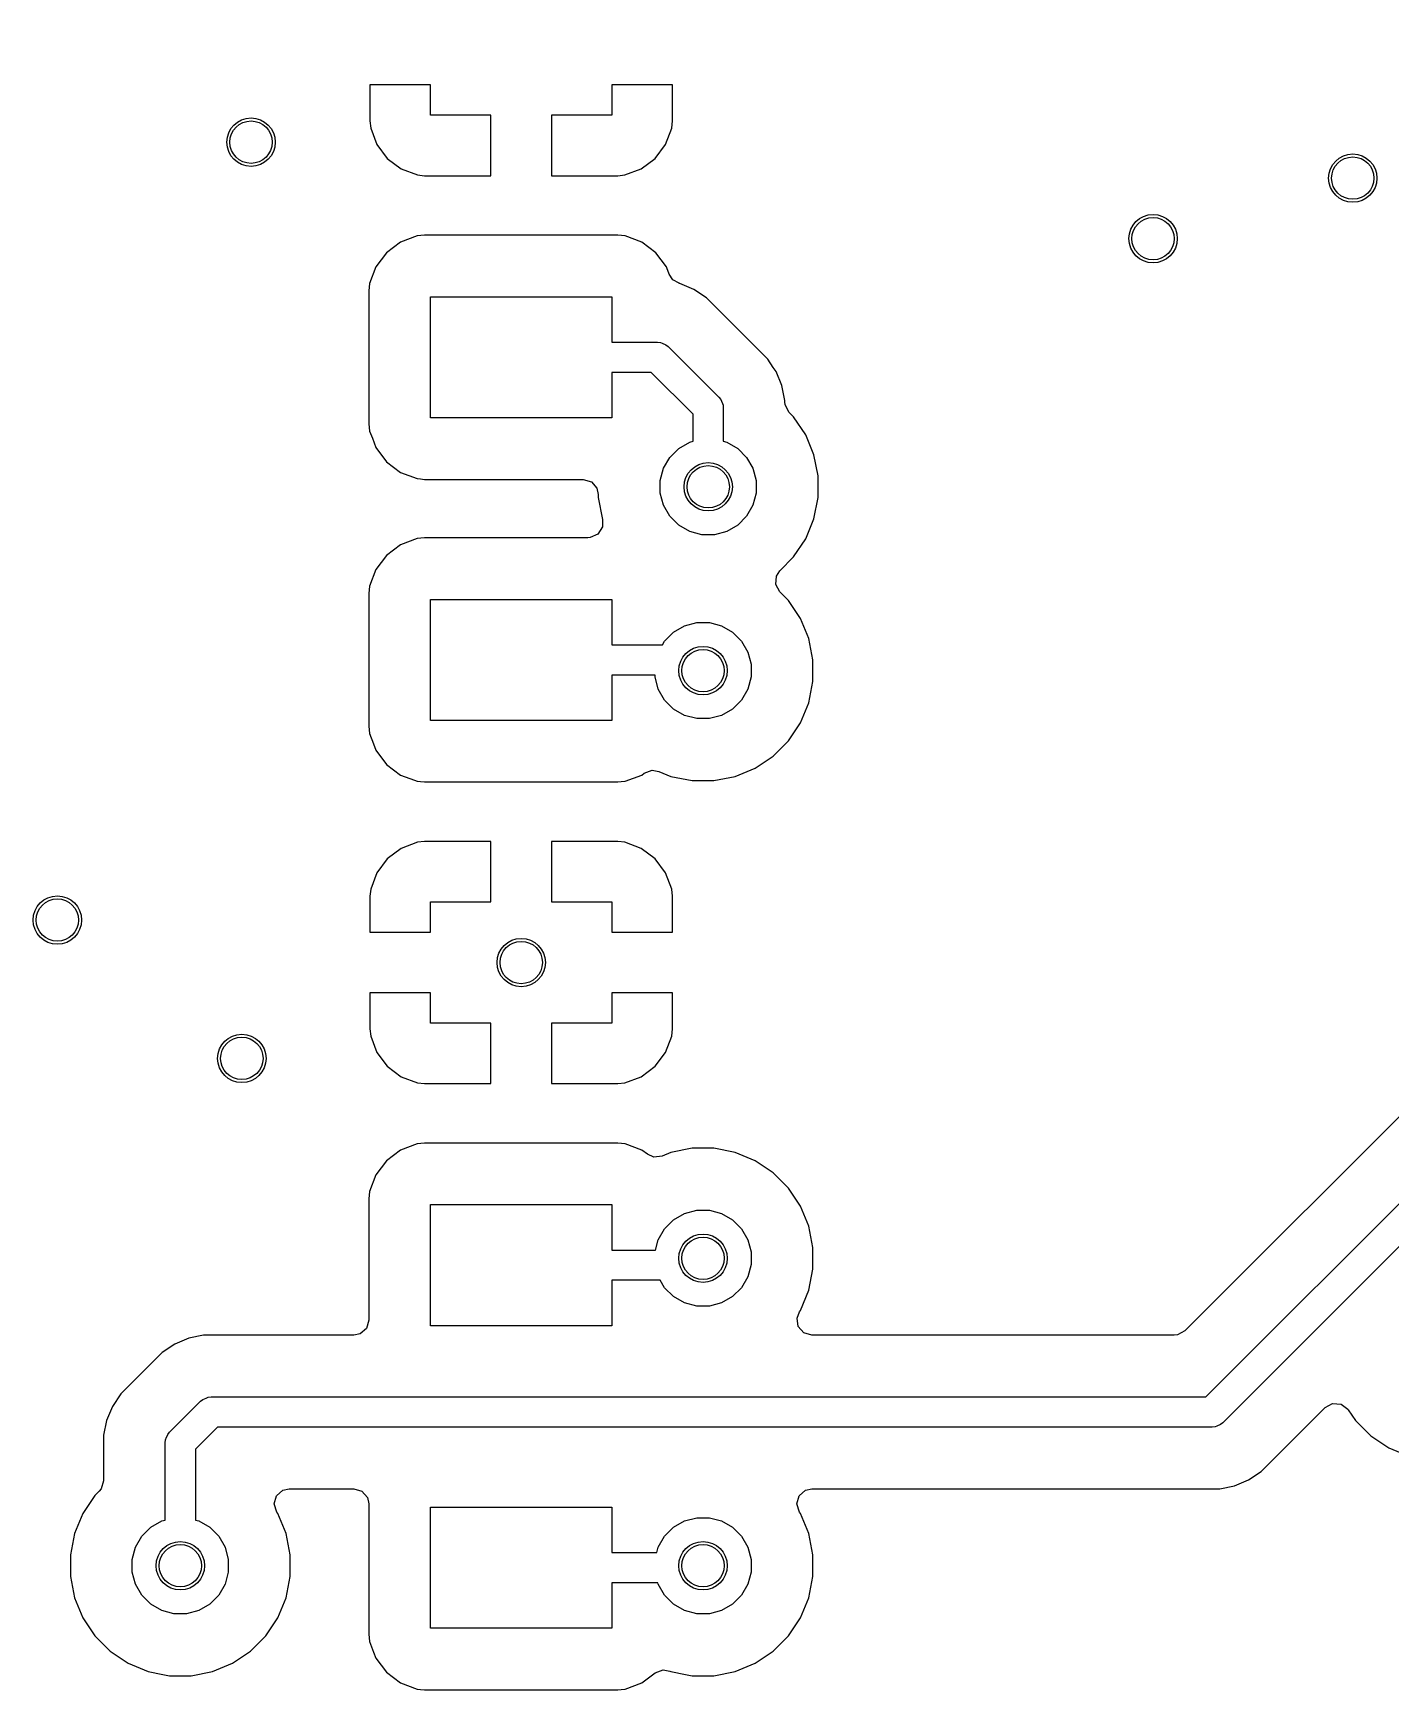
# Model space of a CAD drawing. Header units: inches. Extents: x -2.18 to 1.8, y 0.44 to 2.81.
# Drawn here: x -1.328 to -0.886, y 1.065 to 1.603 of the extents above; entities that cross this region are included whole.
import ezdxf

# ---------------------------------------------------------------- set-up
doc = ezdxf.new("R2010")
doc.units = ezdxf.units.IN
doc.header["$MEASUREMENT"] = 0
doc.layers.add('BLACK', color=250, linetype='CONTINUOUS')

msp = doc.modelspace()

# ---------------------------------------------------------------- linework, layer by layer
at = {"layer": 'BLACK', "linetype": 'CONTINUOUS'}
for p, q in [((-0.94641, 1.15992), (-0.31936, 1.78697)), ((-0.31516, 1.77725), (-0.94089, 1.15152)), ((-0.40374, 1.7309), (-0.95327, 1.18137)), ((-1.19866, 1.58661), (-1.21835, 1.58661)), ((-1.21835, 1.58661), (-1.21835, 1.57489)), ((-1.19866, 1.57677), (-1.19866, 1.58661)), ((-1.11992, 1.58661), (-1.13961, 1.58661)), ((-1.13961, 1.58661), (-1.13961, 1.57677)), ((-1.11992, 1.57489), (-1.11992, 1.58661)), ((-1.21835, 1.57489), (-1.21809, 1.57254)), ((-1.17898, 1.57677), (-1.19866, 1.57677)), ((-1.17898, 1.55709), (-1.17898, 1.57677)), ((-1.13961, 1.57677), (-1.15929, 1.57677)), ((-1.15929, 1.57677), (-1.15929, 1.55709)), ((-1.12017, 1.57254), (-1.11992, 1.57489)), ((-1.11992, 1.57489), (-1.11992, 1.57489)), ((-1.21809, 1.57254), (-1.21809, 1.57254)), ((-1.21809, 1.57254), (-1.21612, 1.56724)), ((-1.12215, 1.56724), (-1.12017, 1.57254)), ((-1.12017, 1.57254), (-1.12017, 1.57254)), ((-1.21612, 1.56724), (-1.21612, 1.56724)), ((-1.21612, 1.56724), (-1.21272, 1.56271)), ((-1.21272, 1.56271), (-1.21272, 1.56271)), ((-1.21272, 1.56271), (-1.20819, 1.55932)), ((-1.13008, 1.55932), (-1.12554, 1.56271)), ((-1.12554, 1.56271), (-1.12215, 1.56724)), ((-1.12554, 1.56271), (-1.12554, 1.56271)), ((-1.12215, 1.56724), (-1.12215, 1.56724)), ((-1.20819, 1.55932), (-1.20819, 1.55932)), ((-1.20819, 1.55932), (-1.20289, 1.55734)), ((-1.20289, 1.55734), (-1.20289, 1.55734)), ((-1.20289, 1.55734), (-1.20055, 1.55709)), ((-1.13772, 1.55709), (-1.13538, 1.55734)), ((-1.13538, 1.55734), (-1.13008, 1.55932)), ((-1.13538, 1.55734), (-1.13538, 1.55734)), ((-1.13008, 1.55932), (-1.13008, 1.55932)), ((-1.20055, 1.55709), (-1.20054, 1.55709)), ((-1.20054, 1.55709), (-1.17898, 1.55709)), ((-1.15929, 1.55709), (-1.13772, 1.55709)), ((-1.13772, 1.55709), (-1.13772, 1.55709)), ((-1.20296, 1.53748), (-1.20835, 1.53547)), ((-1.20058, 1.53774), (-1.20296, 1.53748)), ((-1.20296, 1.53748), (-1.20296, 1.53748)), ((-1.13769, 1.53774), (-1.20058, 1.53774)), ((-1.20058, 1.53774), (-1.20058, 1.53774)), ((-1.13531, 1.53748), (-1.13769, 1.53774)), ((-1.13769, 1.53774), (-1.13769, 1.53774)), ((-1.12991, 1.53547), (-1.13531, 1.53748)), ((-1.21296, 1.53202), (-1.21641, 1.52741)), ((-1.20835, 1.53547), (-1.21296, 1.53202)), ((-1.1253, 1.53202), (-1.12991, 1.53547)), ((-1.12185, 1.52741), (-1.1253, 1.53202)), ((-1.21641, 1.52741), (-1.21842, 1.52202)), ((-1.12175, 1.52712), (-1.12185, 1.52741)), ((-1.12098, 1.52507), (-1.12175, 1.52712)), ((-1.1198, 1.52326), (-1.12098, 1.52507)), ((-1.21842, 1.52202), (-1.21868, 1.51963)), ((-1.21868, 1.51963), (-1.21868, 1.47643)), ((-1.21842, 1.52202), (-1.21842, 1.52202)), ((-1.11772, 1.52217), (-1.1198, 1.52326)), ((-1.11774, 1.52208), (-1.11772, 1.52217)), ((-1.11751, 1.52201), (-1.11774, 1.52208)), ((-1.11297, 1.52013), (-1.11751, 1.52201)), ((-1.10889, 1.5174), (-1.11297, 1.52013)), ((-1.11297, 1.52013), (-1.11297, 1.52013)), ((-1.19866, 1.47835), (-1.19866, 1.51772)), ((-1.19866, 1.51772), (-1.13961, 1.51772)), ((-1.13961, 1.51772), (-1.13961, 1.50295)), ((-1.08893, 1.49745), (-1.10889, 1.5174)), ((-1.10889, 1.5174), (-1.10889, 1.5174)), ((-1.13961, 1.50295), (-1.12479, 1.50295)), ((-1.12479, 1.50295), (-1.12383, 1.50286)), ((-1.12383, 1.50286), (-1.12383, 1.50286)), ((-1.12383, 1.50286), (-1.12331, 1.50264)), ((-1.12331, 1.50264), (-1.12205, 1.50212)), ((-1.12205, 1.50212), (-1.12205, 1.50212)), ((-1.12205, 1.50212), (-1.12131, 1.50151)), ((-1.12131, 1.50151), (-1.10483, 1.48503)), ((-1.12683, 1.49311), (-1.13961, 1.49311)), ((-1.13961, 1.49311), (-1.13961, 1.47835)), ((-1.11323, 1.47951), (-1.12683, 1.49311)), ((-1.08714, 1.49476), (-1.08893, 1.49745)), ((-1.08893, 1.49745), (-1.08893, 1.49745)), ((-1.08893, 1.49745), (-1.08893, 1.49745)), ((-1.08893, 1.49745), (-1.08893, 1.49745)), ((-1.0862, 1.49336), (-1.08714, 1.49476)), ((-1.08714, 1.49476), (-1.08714, 1.49476)), ((-1.08714, 1.49476), (-1.08714, 1.49476)), ((-1.08432, 1.48883), (-1.0862, 1.49336)), ((-1.0862, 1.49336), (-1.0862, 1.49336)), ((-1.0862, 1.49336), (-1.0862, 1.49336)), ((-1.084, 1.48722), (-1.08432, 1.48883)), ((-1.08337, 1.48401), (-1.084, 1.48722)), ((-1.10483, 1.48503), (-1.10422, 1.48428)), ((-1.10422, 1.48428), (-1.10348, 1.48251)), ((-1.10348, 1.48251), (-1.10348, 1.48251)), ((-1.10348, 1.48251), (-1.10339, 1.48155)), ((-1.08337, 1.48357), (-1.08337, 1.48401)), ((-1.08337, 1.48401), (-1.08337, 1.48401)), ((-1.08325, 1.48253), (-1.08337, 1.48357)), ((-1.08194, 1.48012), (-1.08325, 1.48253)), ((-1.21868, 1.47643), (-1.21842, 1.47405)), ((-1.13961, 1.47835), (-1.19866, 1.47835)), ((-1.11323, 1.47075), (-1.11323, 1.47951)), ((-1.10339, 1.48155), (-1.10339, 1.47075)), ((-1.08052, 1.47871), (-1.08194, 1.48012)), ((-1.07661, 1.47285), (-1.08052, 1.47871)), ((-1.08052, 1.47871), (-1.08052, 1.47871)), ((-1.21842, 1.47405), (-1.21842, 1.47405)), ((-1.21842, 1.47405), (-1.21755, 1.47171)), ((-1.21755, 1.47171), (-1.21641, 1.46865)), ((-1.07391, 1.46634), (-1.07661, 1.47285)), ((-1.07661, 1.47285), (-1.07661, 1.47285)), ((-1.07661, 1.47285), (-1.07661, 1.47285)), ((-1.21641, 1.46865), (-1.21296, 1.46404)), ((-1.1208, 1.46549), (-1.11789, 1.4684)), ((-1.11789, 1.4684), (-1.11433, 1.47045)), ((-1.11433, 1.47045), (-1.11323, 1.47075)), ((-1.10339, 1.47075), (-1.10228, 1.47045)), ((-1.10228, 1.47045), (-1.09872, 1.4684)), ((-1.09872, 1.4684), (-1.09581, 1.46549)), ((-1.07254, 1.45943), (-1.07391, 1.46634)), ((-1.21296, 1.46404), (-1.20835, 1.46059)), ((-1.20835, 1.46059), (-1.20296, 1.45858)), ((-1.12392, 1.45796), (-1.12286, 1.46193)), ((-1.12286, 1.46193), (-1.1208, 1.46549)), ((-1.09581, 1.46549), (-1.09376, 1.46193)), ((-1.09376, 1.46193), (-1.09269, 1.45796)), ((-1.20296, 1.45858), (-1.20189, 1.45847)), ((-1.20189, 1.45847), (-1.20058, 1.45833)), ((-1.20058, 1.45833), (-1.20058, 1.45833)), ((-1.20058, 1.45833), (-1.14896, 1.45833)), ((-1.14896, 1.45833), (-1.14632, 1.45755)), ((-1.14632, 1.45755), (-1.14452, 1.45547)), ((-1.14452, 1.45547), (-1.14407, 1.45344)), ((-1.12392, 1.45385), (-1.12392, 1.45796)), ((-1.09269, 1.45796), (-1.09269, 1.45385)), ((-1.07254, 1.45238), (-1.07254, 1.45943)), ((-1.14407, 1.45344), (-1.14407, 1.45238)), ((-1.14407, 1.45238), (-1.14265, 1.44524)), ((-1.12286, 1.44988), (-1.12392, 1.45385)), ((-1.1208, 1.44632), (-1.12286, 1.44988)), ((-1.09376, 1.44988), (-1.09581, 1.44632)), ((-1.09269, 1.45385), (-1.09376, 1.44988)), ((-1.07391, 1.44547), (-1.07254, 1.45238)), ((-1.14265, 1.44524), (-1.14274, 1.44522)), ((-1.14274, 1.44522), (-1.14272, 1.44286)), ((-1.11789, 1.44341), (-1.1208, 1.44632)), ((-1.09581, 1.44632), (-1.09872, 1.44341)), ((-1.07661, 1.43896), (-1.07391, 1.44547)), ((-1.20296, 1.43905), (-1.20835, 1.43704)), ((-1.20058, 1.43931), (-1.20296, 1.43905)), ((-1.20296, 1.43905), (-1.20296, 1.43905)), ((-1.14741, 1.43931), (-1.20058, 1.43931)), ((-1.14668, 1.43937), (-1.14741, 1.43931)), ((-1.14418, 1.44053), (-1.14668, 1.43937)), ((-1.14272, 1.44286), (-1.14418, 1.44053)), ((-1.11433, 1.44136), (-1.11789, 1.44341)), ((-1.11036, 1.44029), (-1.11433, 1.44136)), ((-1.10625, 1.44029), (-1.11036, 1.44029)), ((-1.10228, 1.44136), (-1.10625, 1.44029)), ((-1.09872, 1.44341), (-1.10228, 1.44136)), ((-1.08052, 1.4331), (-1.07661, 1.43896)), ((-1.21296, 1.43359), (-1.21641, 1.42898)), ((-1.20835, 1.43704), (-1.21296, 1.43359)), ((-1.21641, 1.42898), (-1.21842, 1.42359)), ((-1.08613, 1.42687), (-1.08501, 1.42862)), ((-1.08501, 1.42862), (-1.08052, 1.4331)), ((-1.08052, 1.4331), (-1.08052, 1.4331)), ((-1.21842, 1.42359), (-1.21868, 1.42121)), ((-1.21842, 1.42359), (-1.21842, 1.42359)), ((-1.08633, 1.42413), (-1.08613, 1.42687)), ((-1.08501, 1.42172), (-1.08633, 1.42413)), ((-1.21868, 1.42121), (-1.21868, 1.42121)), ((-1.21868, 1.42121), (-1.21868, 1.37801)), ((-1.19866, 1.37992), (-1.19866, 1.41929)), ((-1.19866, 1.41929), (-1.13961, 1.41929)), ((-1.13961, 1.41929), (-1.13961, 1.40453)), ((-1.08222, 1.41892), (-1.08501, 1.42172)), ((-1.0783, 1.41306), (-1.08222, 1.41892)), ((-1.08222, 1.41892), (-1.08222, 1.41892)), ((-1.11603, 1.41067), (-1.11206, 1.41174)), ((-1.11206, 1.41174), (-1.10794, 1.41174)), ((-1.10794, 1.41174), (-1.10397, 1.41067)), ((-1.07561, 1.40656), (-1.0783, 1.41306)), ((-1.0783, 1.41306), (-1.0783, 1.41306)), ((-1.0783, 1.41306), (-1.0783, 1.41306)), ((-1.12249, 1.40571), (-1.11959, 1.40862)), ((-1.11959, 1.40862), (-1.11603, 1.41067)), ((-1.10397, 1.41067), (-1.10041, 1.40862)), ((-1.10041, 1.40862), (-1.09751, 1.40571)), ((-1.07423, 1.39964), (-1.07561, 1.40656)), ((-1.13961, 1.40453), (-1.12318, 1.40453)), ((-1.12318, 1.40453), (-1.12249, 1.40571)), ((-1.09751, 1.40571), (-1.09545, 1.40215)), ((-1.09545, 1.40215), (-1.09439, 1.39818)), ((-1.09439, 1.39818), (-1.09439, 1.39407)), ((-1.07423, 1.3926), (-1.07423, 1.39964)), ((-1.12561, 1.39469), (-1.13961, 1.39469)), ((-1.13961, 1.39469), (-1.13961, 1.37992)), ((-1.12561, 1.39407), (-1.12561, 1.39469)), ((-1.12455, 1.3901), (-1.12561, 1.39407)), ((-1.09439, 1.39407), (-1.09545, 1.3901)), ((-1.07561, 1.38569), (-1.07423, 1.3926)), ((-1.12249, 1.38654), (-1.12455, 1.3901)), ((-1.11959, 1.38363), (-1.12249, 1.38654)), ((-1.09751, 1.38654), (-1.10041, 1.38363)), ((-1.09545, 1.3901), (-1.09751, 1.38654)), ((-1.0783, 1.37918), (-1.07561, 1.38569)), ((-1.13961, 1.37992), (-1.19866, 1.37992)), ((-1.11603, 1.38157), (-1.11959, 1.38363)), ((-1.11206, 1.38051), (-1.11603, 1.38157)), ((-1.10794, 1.38051), (-1.11206, 1.38051)), ((-1.10397, 1.38157), (-1.10794, 1.38051)), ((-1.10041, 1.38363), (-1.10397, 1.38157)), ((-1.21868, 1.37801), (-1.21842, 1.37562)), ((-1.21842, 1.37562), (-1.21842, 1.37562)), ((-1.21842, 1.37562), (-1.2172, 1.37234)), ((-1.08222, 1.37332), (-1.0783, 1.37918)), ((-1.2172, 1.37234), (-1.21641, 1.37023)), ((-1.21641, 1.37023), (-1.21296, 1.36562)), ((-1.0872, 1.36834), (-1.08222, 1.37332)), ((-1.21296, 1.36562), (-1.20835, 1.36217)), ((-1.12914, 1.36275), (-1.12656, 1.36371)), ((-1.12656, 1.36371), (-1.12435, 1.36335)), ((-1.12435, 1.36335), (-1.12043, 1.36173)), ((-1.09957, 1.36173), (-1.09306, 1.36443)), ((-1.09306, 1.36443), (-1.0872, 1.36834)), ((-1.20835, 1.36217), (-1.20382, 1.36048)), ((-1.20382, 1.36048), (-1.20296, 1.36016)), ((-1.20296, 1.36016), (-1.20296, 1.36016)), ((-1.20296, 1.36016), (-1.20189, 1.36004)), ((-1.20189, 1.36004), (-1.20058, 1.3599)), ((-1.20058, 1.3599), (-1.20058, 1.3599)), ((-1.20058, 1.3599), (-1.13769, 1.3599)), ((-1.13769, 1.3599), (-1.13663, 1.36002)), ((-1.13769, 1.3599), (-1.13769, 1.3599)), ((-1.13663, 1.36002), (-1.13531, 1.36016)), ((-1.13531, 1.36016), (-1.12991, 1.36217)), ((-1.13531, 1.36016), (-1.13531, 1.36016)), ((-1.13531, 1.36016), (-1.13531, 1.36016)), ((-1.12991, 1.36217), (-1.12914, 1.36275)), ((-1.12991, 1.36217), (-1.12991, 1.36217)), ((-1.12991, 1.36217), (-1.12991, 1.36217)), ((-1.12043, 1.36173), (-1.11352, 1.36035)), ((-1.11352, 1.36035), (-1.11352, 1.36035)), ((-1.11352, 1.36035), (-1.11352, 1.36035)), ((-1.11352, 1.36035), (-1.10648, 1.36035)), ((-1.10648, 1.36035), (-1.09957, 1.36173)), ((-1.10648, 1.36035), (-1.10648, 1.36035)), ((-1.20819, 1.33832), (-1.21272, 1.33493)), ((-1.20289, 1.3403), (-1.20819, 1.33832)), ((-1.20819, 1.33832), (-1.20819, 1.33832)), ((-1.20055, 1.34055), (-1.20289, 1.3403)), ((-1.20289, 1.3403), (-1.20289, 1.3403)), ((-1.17898, 1.34055), (-1.20055, 1.34055)), ((-1.17898, 1.32087), (-1.17898, 1.34055)), ((-1.13772, 1.34055), (-1.15929, 1.34055)), ((-1.15929, 1.34055), (-1.15929, 1.32087)), ((-1.13538, 1.3403), (-1.13772, 1.34055)), ((-1.13008, 1.33832), (-1.13538, 1.3403)), ((-1.13538, 1.3403), (-1.13538, 1.3403)), ((-1.12554, 1.33493), (-1.13008, 1.33832)), ((-1.13008, 1.33832), (-1.13008, 1.33832)), ((-1.21272, 1.33493), (-1.21612, 1.3304)), ((-1.21272, 1.33493), (-1.21272, 1.33493)), ((-1.12215, 1.3304), (-1.12554, 1.33493)), ((-1.12554, 1.33493), (-1.12554, 1.33493)), ((-1.21612, 1.3304), (-1.21809, 1.32509)), ((-1.21612, 1.3304), (-1.21612, 1.3304)), ((-1.12017, 1.32509), (-1.12215, 1.3304)), ((-1.12215, 1.3304), (-1.12215, 1.3304)), ((-1.21809, 1.32509), (-1.21835, 1.32275)), ((-1.21835, 1.32275), (-1.21835, 1.31102)), ((-1.21809, 1.32509), (-1.21809, 1.32509)), ((-1.19866, 1.31102), (-1.19866, 1.32087)), ((-1.19866, 1.32087), (-1.17898, 1.32087)), ((-1.15929, 1.32087), (-1.13961, 1.32087)), ((-1.13961, 1.32087), (-1.13961, 1.31102)), ((-1.11992, 1.32275), (-1.12017, 1.32509)), ((-1.12017, 1.32509), (-1.12017, 1.32509)), ((-1.11992, 1.31102), (-1.11992, 1.32275)), ((-1.11992, 1.32275), (-1.11992, 1.32275)), ((-1.21835, 1.31102), (-1.19866, 1.31102)), ((-1.13961, 1.31102), (-1.11992, 1.31102)), ((-1.19866, 1.29134), (-1.21835, 1.29134)), ((-1.21835, 1.29134), (-1.21835, 1.27961)), ((-1.19866, 1.2815), (-1.19866, 1.29134)), ((-1.11992, 1.29134), (-1.13961, 1.29134)), ((-1.13961, 1.29134), (-1.13961, 1.2815)), ((-1.11992, 1.27961), (-1.11992, 1.29134)), ((-1.21835, 1.27961), (-1.21809, 1.27727)), ((-1.21809, 1.27727), (-1.21809, 1.27727)), ((-1.21809, 1.27727), (-1.21612, 1.27197)), ((-1.17898, 1.2815), (-1.19866, 1.2815)), ((-1.17898, 1.26181), (-1.17898, 1.2815)), ((-1.13961, 1.2815), (-1.15929, 1.2815)), ((-1.15929, 1.2815), (-1.15929, 1.26181)), ((-1.12215, 1.27197), (-1.12017, 1.27727)), ((-1.12017, 1.27727), (-1.11992, 1.27961)), ((-1.12017, 1.27727), (-1.12017, 1.27727)), ((-1.11992, 1.27961), (-1.11992, 1.27961)), ((-1.21612, 1.27197), (-1.21612, 1.27196)), ((-1.21612, 1.27196), (-1.21272, 1.26743)), ((-1.12554, 1.26743), (-1.12215, 1.27196)), ((-1.12215, 1.27196), (-1.12215, 1.27197)), ((-1.21272, 1.26743), (-1.21272, 1.26743)), ((-1.21272, 1.26743), (-1.20819, 1.26404)), ((-1.13008, 1.26404), (-1.12554, 1.26743)), ((-1.12554, 1.26743), (-1.12554, 1.26743)), ((-1.20819, 1.26404), (-1.20819, 1.26404)), ((-1.20819, 1.26404), (-1.20289, 1.26206)), ((-1.20289, 1.26206), (-1.20289, 1.26206)), ((-1.20289, 1.26206), (-1.20055, 1.26181)), ((-1.20055, 1.26181), (-1.20054, 1.26181)), ((-1.20054, 1.26181), (-1.17898, 1.26181)), ((-1.15929, 1.26181), (-1.13772, 1.26181)), ((-1.13772, 1.26181), (-1.13538, 1.26206)), ((-1.13772, 1.26181), (-1.13772, 1.26181)), ((-1.13538, 1.26206), (-1.13008, 1.26404)), ((-1.13538, 1.26206), (-1.13538, 1.26206)), ((-1.13008, 1.26404), (-1.13008, 1.26404)), ((-1.20835, 1.24019), (-1.21296, 1.23674)), ((-1.20296, 1.2422), (-1.20835, 1.24019)), ((-1.20058, 1.24246), (-1.20296, 1.2422)), ((-1.20296, 1.2422), (-1.20296, 1.2422)), ((-1.13769, 1.24246), (-1.20058, 1.24246)), ((-1.20058, 1.24246), (-1.20058, 1.24246)), ((-1.13531, 1.2422), (-1.13769, 1.24246)), ((-1.13769, 1.24246), (-1.13769, 1.24246)), ((-1.12991, 1.24019), (-1.13531, 1.2422)), ((-1.12807, 1.23882), (-1.12991, 1.24019)), ((-1.12991, 1.24019), (-1.12991, 1.24019)), ((-1.12043, 1.23939), (-1.12328, 1.23821)), ((-1.11352, 1.24077), (-1.12043, 1.23939)), ((-1.12043, 1.23939), (-1.12043, 1.23939)), ((-1.10648, 1.24077), (-1.11352, 1.24077)), ((-1.11352, 1.24077), (-1.11352, 1.24077)), ((-1.09957, 1.23939), (-1.10648, 1.24077)), ((-1.10648, 1.24077), (-1.10648, 1.24077)), ((-1.09306, 1.2367), (-1.09957, 1.23939)), ((-1.09957, 1.23939), (-1.09957, 1.23939)), ((-1.21296, 1.23674), (-1.21641, 1.23213)), ((-1.12602, 1.23792), (-1.12807, 1.23882)), ((-1.12328, 1.23821), (-1.12602, 1.23792)), ((-1.0872, 1.23278), (-1.09306, 1.2367)), ((-1.09306, 1.2367), (-1.09306, 1.2367)), ((-1.21641, 1.23213), (-1.21842, 1.22674)), ((-1.08222, 1.2278), (-1.0872, 1.23278)), ((-1.0872, 1.23278), (-1.0872, 1.23278)), ((-1.21842, 1.22674), (-1.21868, 1.22436)), ((-1.21868, 1.22436), (-1.21868, 1.18482)), ((-1.21842, 1.22674), (-1.21842, 1.22674)), ((-1.0783, 1.22194), (-1.08222, 1.2278)), ((-1.08222, 1.2278), (-1.08222, 1.2278)), ((-1.19866, 1.18307), (-1.19866, 1.22244)), ((-1.19866, 1.22244), (-1.13961, 1.22244)), ((-1.13961, 1.22244), (-1.13961, 1.20768)), ((-1.11959, 1.21749), (-1.11603, 1.21955)), ((-1.11603, 1.21955), (-1.11206, 1.22061)), ((-1.11206, 1.22061), (-1.10794, 1.22061)), ((-1.10794, 1.22061), (-1.10397, 1.21955)), ((-1.10397, 1.21955), (-1.10041, 1.21749)), ((-1.07561, 1.21543), (-1.0783, 1.22194)), ((-1.0783, 1.22194), (-1.0783, 1.22194)), ((-1.0783, 1.22194), (-1.0783, 1.22194)), ((-1.12455, 1.21103), (-1.12249, 1.21459)), ((-1.12249, 1.21459), (-1.11959, 1.21749)), ((-1.10041, 1.21749), (-1.09751, 1.21459)), ((-1.09751, 1.21459), (-1.09545, 1.21103)), ((-1.07423, 1.20852), (-1.07561, 1.21543)), ((-1.13961, 1.20768), (-1.12545, 1.20768)), ((-1.12545, 1.20768), (-1.12455, 1.21103)), ((-1.09545, 1.21103), (-1.09439, 1.20706)), ((-1.09439, 1.20706), (-1.09439, 1.20294)), ((-1.07423, 1.20148), (-1.07423, 1.20852)), ((-1.09439, 1.20294), (-1.09545, 1.19897)), ((-1.12389, 1.19783), (-1.13961, 1.19783)), ((-1.13961, 1.19783), (-1.13961, 1.18307)), ((-1.12249, 1.19541), (-1.12389, 1.19783)), ((-1.09545, 1.19897), (-1.09751, 1.19541)), ((-1.07561, 1.19457), (-1.07423, 1.20148)), ((-1.11959, 1.19251), (-1.12249, 1.19541)), ((-1.11603, 1.19045), (-1.11959, 1.19251)), ((-1.10041, 1.19251), (-1.10397, 1.19045)), ((-1.09751, 1.19541), (-1.10041, 1.19251)), ((-1.0783, 1.18806), (-1.07561, 1.19457)), ((-1.11206, 1.18939), (-1.11603, 1.19045)), ((-1.10794, 1.18939), (-1.11206, 1.18939)), ((-1.10397, 1.19045), (-1.10794, 1.18939)), ((-1.07943, 1.18552), (-1.07865, 1.18754)), ((-1.07903, 1.18279), (-1.07943, 1.18552)), ((-1.07865, 1.18754), (-1.0783, 1.18806)), ((-1.0783, 1.18806), (-1.0783, 1.18806)), ((-1.0783, 1.18806), (-1.0783, 1.18806)), ((-1.22154, 1.18038), (-1.22356, 1.17994)), ((-1.21946, 1.18218), (-1.22154, 1.18038)), ((-1.21868, 1.18482), (-1.21946, 1.18218)), ((-1.13961, 1.18307), (-1.19866, 1.18307)), ((-1.07723, 1.18072), (-1.07903, 1.18279)), ((-1.07459, 1.17994), (-1.07723, 1.18072)), ((-0.95569, 1.18005), (-0.95672, 1.17994)), ((-0.95327, 1.18137), (-0.95569, 1.18005)), ((-1.28181, 1.1771), (-1.2859, 1.17437)), ((-1.27728, 1.17898), (-1.28181, 1.1771)), ((-1.28181, 1.1771), (-1.28181, 1.1771)), ((-1.27727, 1.17898), (-1.27728, 1.17898)), ((-1.27246, 1.17994), (-1.27727, 1.17898)), ((-1.22356, 1.17994), (-1.27246, 1.17994)), ((-0.95672, 1.17994), (-1.07459, 1.17994)), ((-1.2859, 1.17437), (-1.29353, 1.16675)), ((-1.2859, 1.17437), (-1.2859, 1.17437)), ((-1.2959, 1.16437), (-1.29745, 1.16282)), ((-1.29353, 1.16675), (-1.2959, 1.16437)), ((-1.29937, 1.1609), (-1.3021, 1.15681)), ((-1.29745, 1.16282), (-1.29937, 1.1609)), ((-1.27348, 1.15848), (-1.27273, 1.15909)), ((-1.27273, 1.15909), (-1.27163, 1.15955)), ((-1.27273, 1.15909), (-1.27273, 1.15909)), ((-1.27163, 1.15955), (-1.27096, 1.15983)), ((-1.27096, 1.15983), (-1.27, 1.15992)), ((-1.27096, 1.15983), (-1.27096, 1.15983)), ((-1.27, 1.15992), (-0.94641, 1.15992)), ((-1.3021, 1.15681), (-1.30398, 1.15228)), ((-1.3021, 1.15681), (-1.3021, 1.15681)), ((-1.28348, 1.14848), (-1.27348, 1.15848)), ((-0.92847, 1.13563), (-0.90764, 1.15646)), ((-0.90764, 1.15646), (-0.90523, 1.15777)), ((-0.90523, 1.15777), (-0.90249, 1.15758)), ((-0.90249, 1.15758), (-0.90028, 1.15593)), ((-0.90028, 1.15593), (-0.90013, 1.15572)), ((-0.90013, 1.15572), (-0.89778, 1.1522)), ((-1.30398, 1.15227), (-1.30494, 1.14746)), ((-1.30398, 1.15228), (-1.30398, 1.15227)), ((-1.28459, 1.14654), (-1.28409, 1.14773)), ((-1.28409, 1.14773), (-1.28348, 1.14848)), ((-1.28409, 1.14773), (-1.28409, 1.14773)), ((-1.26796, 1.15008), (-1.27508, 1.14296)), ((-0.94437, 1.15008), (-1.26796, 1.15008)), ((-0.94341, 1.15017), (-0.94437, 1.15008)), ((-0.94289, 1.15039), (-0.94341, 1.15017)), ((-0.94341, 1.15017), (-0.94341, 1.15017)), ((-0.94164, 1.15091), (-0.94289, 1.15039)), ((-0.94089, 1.15152), (-0.94164, 1.15091)), ((-0.94164, 1.15091), (-0.94164, 1.15091)), ((-0.89778, 1.1522), (-0.89778, 1.1522)), ((-0.89778, 1.1522), (-0.8928, 1.14722)), ((-1.30494, 1.14746), (-1.30494, 1.13266)), ((-1.28492, 1.145), (-1.28483, 1.14596)), ((-1.28492, 1.11985), (-1.28492, 1.145)), ((-1.28483, 1.14596), (-1.28469, 1.14628)), ((-1.28469, 1.14628), (-1.28459, 1.14654)), ((-1.27508, 1.14296), (-1.27508, 1.11985)), ((-0.8928, 1.14722), (-0.8928, 1.14722)), ((-0.8928, 1.14722), (-0.88694, 1.1433)), ((-0.88694, 1.1433), (-0.88694, 1.1433)), ((-0.88694, 1.1433), (-0.88694, 1.1433)), ((-0.88694, 1.1433), (-0.88043, 1.14061)), ((-1.30494, 1.13266), (-1.30572, 1.13003)), ((-0.9371, 1.13102), (-0.93256, 1.1329)), ((-0.93256, 1.1329), (-0.92847, 1.13563)), ((-1.30778, 1.1278), (-1.3117, 1.12194)), ((-1.30637, 1.12921), (-1.30778, 1.1278)), ((-1.30778, 1.1278), (-1.30778, 1.1278)), ((-1.30572, 1.13003), (-1.30637, 1.12921)), ((-1.24947, 1.12509), (-1.24875, 1.12774)), ((-1.24875, 1.12774), (-1.2467, 1.12958)), ((-1.2467, 1.12958), (-1.24459, 1.13006)), ((-1.24459, 1.13006), (-1.22356, 1.13006)), ((-1.22356, 1.13006), (-1.22092, 1.12928)), ((-1.22092, 1.12928), (-1.21912, 1.12721)), ((-1.21912, 1.12721), (-1.21868, 1.12518)), ((-1.07947, 1.12509), (-1.07875, 1.12774)), ((-1.07875, 1.12774), (-1.0767, 1.12958)), ((-1.0767, 1.12958), (-1.07459, 1.13006)), ((-1.07459, 1.13006), (-0.94191, 1.13006)), ((-0.94191, 1.13006), (-0.9371, 1.13102)), ((-0.94191, 1.13006), (-0.94191, 1.13006)), ((-1.3117, 1.12194), (-1.31439, 1.11543)), ((-1.3117, 1.12194), (-1.3117, 1.12194)), ((-1.24865, 1.12246), (-1.24947, 1.12509)), ((-1.2483, 1.12194), (-1.24865, 1.12246)), ((-1.24561, 1.11543), (-1.2483, 1.12194)), ((-1.2483, 1.12194), (-1.2483, 1.12194)), ((-1.2483, 1.12194), (-1.2483, 1.12194)), ((-1.21868, 1.12518), (-1.21868, 1.08273)), ((-1.19866, 1.08465), (-1.19866, 1.12402)), ((-1.19866, 1.12402), (-1.13961, 1.12402)), ((-1.13961, 1.12402), (-1.13961, 1.10925)), ((-1.07865, 1.12246), (-1.07947, 1.12509)), ((-1.0783, 1.12194), (-1.07865, 1.12246)), ((-1.07561, 1.11543), (-1.0783, 1.12194)), ((-1.0783, 1.12194), (-1.0783, 1.12194)), ((-1.0783, 1.12194), (-1.0783, 1.12194)), ((-1.31439, 1.11543), (-1.31577, 1.10852)), ((-1.31439, 1.11543), (-1.31439, 1.11543)), ((-1.29249, 1.11459), (-1.28959, 1.11749)), ((-1.28959, 1.11749), (-1.28603, 1.11955)), ((-1.28603, 1.11955), (-1.28492, 1.11985)), ((-1.27508, 1.11985), (-1.27397, 1.11955)), ((-1.27397, 1.11955), (-1.27041, 1.11749)), ((-1.27041, 1.11749), (-1.26751, 1.11459)), ((-1.24423, 1.10852), (-1.24561, 1.11543)), ((-1.12249, 1.11459), (-1.11959, 1.11749)), ((-1.11959, 1.11749), (-1.11603, 1.11955)), ((-1.11603, 1.11955), (-1.11206, 1.12061)), ((-1.11206, 1.12061), (-1.10794, 1.12061)), ((-1.10794, 1.12061), (-1.10397, 1.11955)), ((-1.10397, 1.11955), (-1.10041, 1.11749)), ((-1.10041, 1.11749), (-1.09751, 1.11459)), ((-1.07423, 1.10852), (-1.07561, 1.11543)), ((-1.29561, 1.10706), (-1.29455, 1.11103)), ((-1.29455, 1.11103), (-1.29249, 1.11459)), ((-1.26751, 1.11459), (-1.26545, 1.11103)), ((-1.26545, 1.11103), (-1.26439, 1.10706)), ((-1.12502, 1.10925), (-1.12455, 1.11103)), ((-1.12455, 1.11103), (-1.12249, 1.11459)), ((-1.09751, 1.11459), (-1.09545, 1.11103)), ((-1.09545, 1.11103), (-1.09439, 1.10706)), ((-1.31577, 1.10852), (-1.31577, 1.10148)), ((-1.29561, 1.10294), (-1.29561, 1.10706)), ((-1.26439, 1.10706), (-1.26439, 1.10294)), ((-1.24423, 1.10148), (-1.24423, 1.10852)), ((-1.13961, 1.10925), (-1.12502, 1.10925)), ((-1.09439, 1.10706), (-1.09439, 1.10294)), ((-1.07423, 1.10148), (-1.07423, 1.10852)), ((-1.31577, 1.10148), (-1.31439, 1.09457)), ((-1.29455, 1.09897), (-1.29561, 1.10294)), ((-1.26439, 1.10294), (-1.26545, 1.09897)), ((-1.24561, 1.09457), (-1.24423, 1.10148)), ((-1.12467, 1.09941), (-1.13961, 1.09941)), ((-1.13961, 1.09941), (-1.13961, 1.08465)), ((-1.12455, 1.09897), (-1.12467, 1.09941)), ((-1.09439, 1.10294), (-1.09545, 1.09897)), ((-1.07561, 1.09457), (-1.07423, 1.10148)), ((-1.31439, 1.09457), (-1.31439, 1.09457)), ((-1.31439, 1.09457), (-1.3117, 1.08806)), ((-1.29249, 1.09541), (-1.29455, 1.09897)), ((-1.28959, 1.09251), (-1.29249, 1.09541)), ((-1.26751, 1.09541), (-1.27041, 1.09251)), ((-1.26545, 1.09897), (-1.26751, 1.09541)), ((-1.2483, 1.08806), (-1.24561, 1.09457)), ((-1.12249, 1.09541), (-1.12455, 1.09897)), ((-1.11959, 1.09251), (-1.12249, 1.09541)), ((-1.09751, 1.09541), (-1.10041, 1.09251)), ((-1.09545, 1.09897), (-1.09751, 1.09541)), ((-1.0783, 1.08806), (-1.07561, 1.09457)), ((-1.28603, 1.09045), (-1.28959, 1.09251)), ((-1.28206, 1.08939), (-1.28603, 1.09045)), ((-1.27794, 1.08939), (-1.28206, 1.08939)), ((-1.27397, 1.09045), (-1.27794, 1.08939)), ((-1.27041, 1.09251), (-1.27397, 1.09045)), ((-1.11603, 1.09045), (-1.11959, 1.09251)), ((-1.11206, 1.08939), (-1.11603, 1.09045)), ((-1.10794, 1.08939), (-1.11206, 1.08939)), ((-1.10397, 1.09045), (-1.10794, 1.08939)), ((-1.10041, 1.09251), (-1.10397, 1.09045)), ((-1.3117, 1.08806), (-1.3117, 1.08806)), ((-1.3117, 1.08806), (-1.30778, 1.0822)), ((-1.25222, 1.0822), (-1.2483, 1.08806)), ((-1.13961, 1.08465), (-1.19866, 1.08465)), ((-1.08222, 1.0822), (-1.0783, 1.08806)), ((-1.30778, 1.0822), (-1.30778, 1.0822)), ((-1.30778, 1.0822), (-1.3028, 1.07722)), ((-1.2572, 1.07722), (-1.25222, 1.0822)), ((-1.21868, 1.08273), (-1.21842, 1.08035)), ((-1.21842, 1.08035), (-1.21842, 1.08035)), ((-1.21842, 1.08035), (-1.21712, 1.07686)), ((-1.0872, 1.07722), (-1.08222, 1.0822)), ((-1.3028, 1.07722), (-1.3028, 1.07722)), ((-1.3028, 1.07722), (-1.29694, 1.0733)), ((-1.29694, 1.0733), (-1.29694, 1.0733)), ((-1.29694, 1.0733), (-1.29694, 1.0733)), ((-1.29694, 1.0733), (-1.29043, 1.07061)), ((-1.26957, 1.07061), (-1.26306, 1.0733)), ((-1.26306, 1.0733), (-1.2572, 1.07722)), ((-1.21712, 1.07686), (-1.21641, 1.07495)), ((-1.21641, 1.07495), (-1.21296, 1.07034)), ((-1.09957, 1.07061), (-1.09306, 1.0733)), ((-1.09306, 1.0733), (-1.0872, 1.07722)), ((-1.29043, 1.07061), (-1.28567, 1.06966)), ((-1.28567, 1.06966), (-1.28352, 1.06923)), ((-1.28352, 1.06923), (-1.28352, 1.06923)), ((-1.28352, 1.06923), (-1.28352, 1.06923)), ((-1.28352, 1.06923), (-1.27648, 1.06923)), ((-1.27648, 1.06923), (-1.26957, 1.07061)), ((-1.27648, 1.06923), (-1.27648, 1.06923)), ((-1.21296, 1.07034), (-1.20835, 1.06689)), ((-1.20835, 1.06689), (-1.20296, 1.06488)), ((-1.13531, 1.06488), (-1.12991, 1.06689)), ((-1.12991, 1.06689), (-1.12557, 1.07015)), ((-1.12557, 1.07015), (-1.12299, 1.07111)), ((-1.12299, 1.07111), (-1.12078, 1.07075)), ((-1.12078, 1.07075), (-1.12043, 1.07061)), ((-1.12043, 1.07061), (-1.11567, 1.06966)), ((-1.11567, 1.06966), (-1.11352, 1.06923)), ((-1.11352, 1.06923), (-1.11352, 1.06923)), ((-1.11352, 1.06923), (-1.11352, 1.06923)), ((-1.11352, 1.06923), (-1.10648, 1.06923)), ((-1.10648, 1.06923), (-1.09957, 1.07061)), ((-1.10648, 1.06923), (-1.10648, 1.06923)), ((-1.20296, 1.06488), (-1.20189, 1.06477)), ((-1.20189, 1.06477), (-1.20058, 1.06463)), ((-1.20058, 1.06463), (-1.20058, 1.06463)), ((-1.20058, 1.06463), (-1.13769, 1.06463)), ((-1.13769, 1.06463), (-1.13663, 1.06474)), ((-1.13769, 1.06463), (-1.13769, 1.06463)), ((-1.13663, 1.06474), (-1.13531, 1.06488))]:
    msp.add_line(p, q, dxfattribs=at)
at = {"layer": 'BLACK'}
for centre in [(-1.257, 1.568), (-0.89866, 1.5563), (-0.96362, 1.53661), (-1.10831, 1.45591), (-1.11, 1.39612), (-1.32, 1.315), (-1.16913, 1.30118), (-1.26, 1.27), (-1.11, 1.205), (-1.28, 1.105), (-1.11, 1.105)]:
    msp.add_circle(centre, 0.00787, dxfattribs=at)
at = {"layer": 'WHITE'}
for centre in [(-1.257, 1.568), (-0.89866, 1.5563), (-0.96362, 1.53661), (-1.10831, 1.45591), (-1.11, 1.39612), (-1.32, 1.315), (-1.16913, 1.30118), (-1.26, 1.27), (-1.11, 1.205), (-1.28, 1.105), (-1.11, 1.105)]:
    msp.add_circle(centre, 0.00689, dxfattribs=at)

doc.saveas('drawing.dxf')
